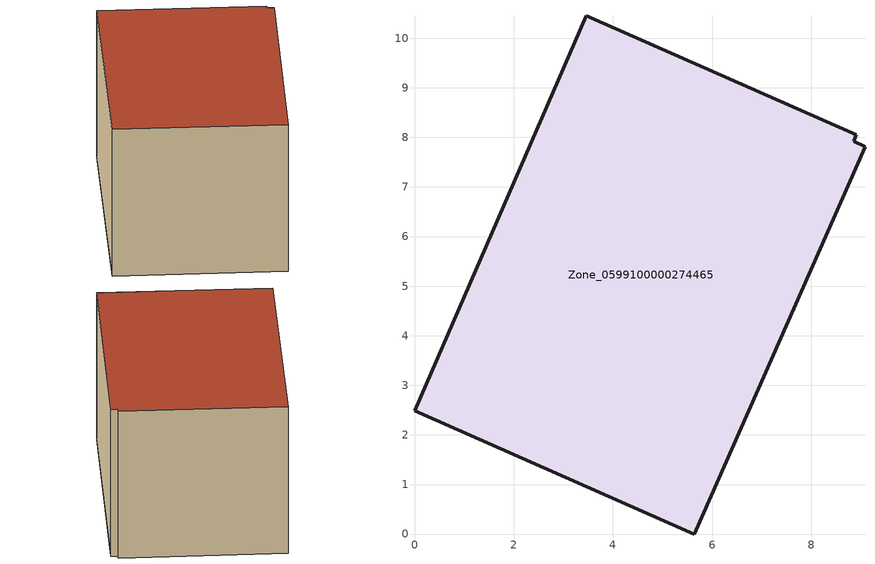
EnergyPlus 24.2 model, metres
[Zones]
Zone_0599100000274465
 floor ground (C_G): 0,2.48 3.47,10.45 8.91,8.05 8.86,7.92 9.09,7.81 5.65,0 z0
 wall outside (C_F): 3.47,10.45 0,2.48 5.65,0 9.09,7.81 8.86,7.92 8.91,8.05 3.47,10.45 z0:5.83
 roof outside (C_R): 9.09,7.81 8.86,7.92 8.91,8.05 3.47,10.45 0,2.48 5.65,0 z5.83
[BUILDING]
Pand.0599100000274465: North Axis=0; Terrain=City; Loads Convergence Tolerance Value=0.04; Temperature Convergence Tolerance Value=0.4; Solar Distribution=FullExterior; Maximum Number of Warmup Days=25; Minimum Number of Warmup Days=1
[Site:Location]
Rotterdam.The.Hague.AP_ZH_NLD Design_Conditions: Latitude=51.96; Longitude=4.45; Time Zone=1; Elevation=-4.5
[SITE:GROUNDTEMPERATURE:BUILDINGSURFACE]
18, 18, 18, 18, 18, 18, 18, 18, 18, 18, 18, 18
[MATERIAL] Thermal Absorptance=0.9; Solar Absorptance=0.7; Visible Absorptance=0.7
Name | Roughness | Thickness | Conductivity | Density | Specific Heat
G.TC.1946-1964 | MediumSmooth | 0.15 | 1 | 540 | 1210
F.TC.1946-1964 | Rough | 0.3 | 0.857143 | 1920 | 840
R.TC.1946-1964 | MediumRough | 0.2 | 0.235294 | 1500 | 1000
[CONSTRUCTION]
C_G: G.TC.1946-1964
C_F: F.TC.1946-1964
C_R: R.TC.1946-1964
[ZONE]
Zone_0599100000274465: Type=1; Multiplier=1; Ceiling Height=Autocalculate; Volume=Autocalculate; Floor Area=autocalculate; Part of Total Floor Area=Yes
[ZONEINFILTRATION:DESIGNFLOWRATE]
Infil_Zone_0599100000274465: Zone or ZoneList or Space or SpaceList=Zone_0599100000274465; Schedule=AlwaysOn; Design Flow Rate Calculation Method=Flow/Area; Flow Rate per Floor Area=0.003; Constant Term Coefficient=1; Temperature Term Coefficient=0; Velocity Term Coefficient=0; Velocity Squared Term Coefficient=0
[HVACTEMPLATE:ZONE:IDEALLOADSAIRSYSTEM]
Zone_0599100000274465: Maximum Heating Supply Air Temperature=50; Minimum Cooling Supply Air Temperature=13; Maximum Heating Supply Air Humidity Ratio=0.0156; Minimum Cooling Supply Air Humidity Ratio=0.0077; Heating Limit=NoLimit; Cooling Limit=NoLimit; Dehumidification Control Type=ConstantSensibleHeatRatio; Cooling Sensible Heat Ratio=0.7; Dehumidification Setpoint=60; Humidification Control Type=None; Humidification Setpoint=30; Outdoor Air Method=None; Outdoor Air Flow Rate per Person=0.00944; Outdoor Air Flow Rate per Zone Floor Area=0; Outdoor Air Flow Rate per Zone=0; Demand Controlled Ventilation Type=None; Outdoor Air Economizer Type=NoEconomizer; Heat Recovery Type=None; Sensible Heat Recovery Effectiveness=0.7; Latent Heat Recovery Effectiveness=0.65
[ZONECONTROL:THERMOSTAT]
ThermostatControl_Zone_0599100000274465: Zone or ZoneList=Zone_0599100000274465; Control Type Schedule=DualSetpointControlType; Control 1=Thermostat_Zone_0599100000274465; Temperature Difference Between Cutout And Setpoint=0
[THERMOSTATSETPOINT:DUALSETPOINT]
Thermostat_Zone_0599100000274465: Heating Setpoint Temperature Schedule=HeatingSetpoint_Zone_0599100000274465; Cooling Setpoint Temperature Schedule=CoolingSetpoint_Zone_0599100000274465
[SCHEDULE:COMPACT]
HeatingSetpoint_Zone_0599100000274465: Through: 12/31, For: AllDays, Until: 24:00, 21
CoolingSetpoint_Zone_0599100000274465: Through: 12/31, For: AllDays, Until: 24:00, 24
DualSetpointControlType: Through: 12/31, For: AllDays, Until: 24:00, 4
AlwaysOn: Through: 12/31, For: AllDays, Until: 24:00, 1
